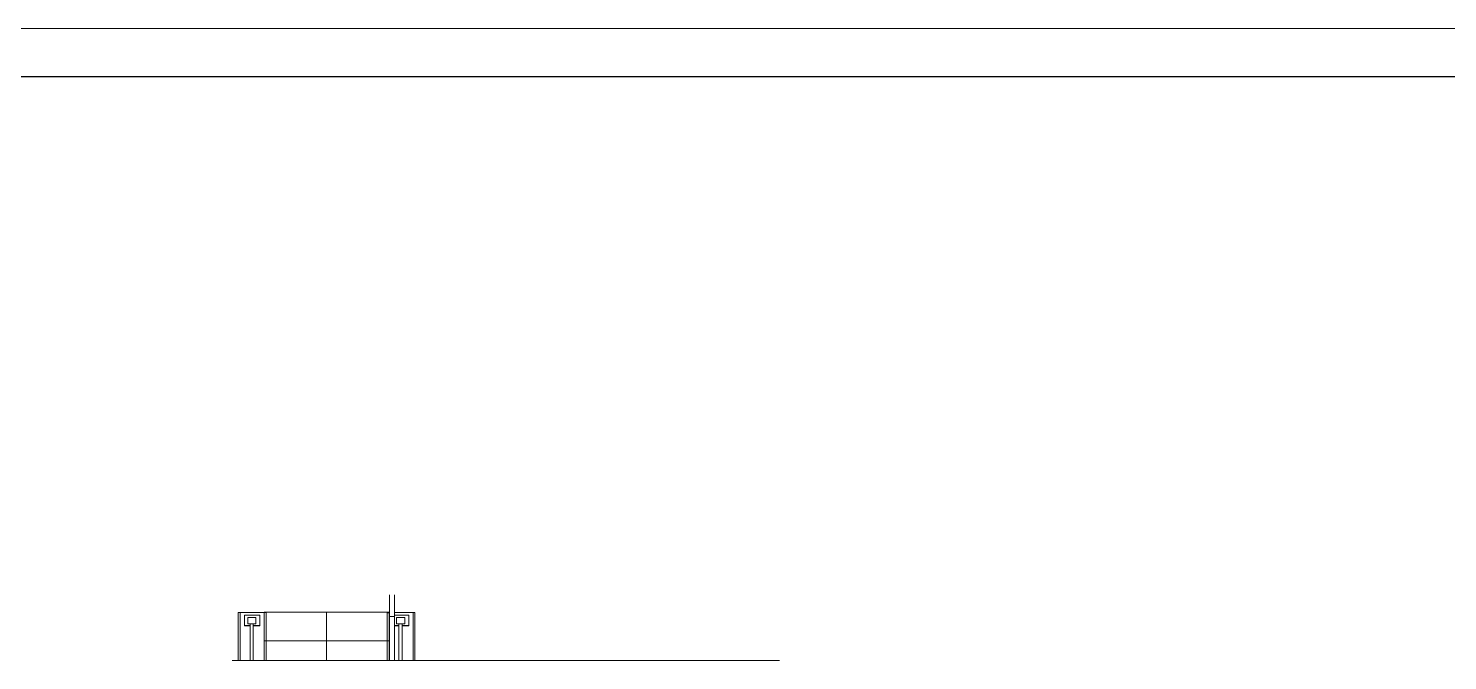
# Model space of a CAD drawing. Header units: millimetres. Extents: x -32 to 417638015, y -35 to 175284279.
# Drawn here: x 838152 to 852937, y 97762 to 104348 of the extents above; entities that cross this region are included whole.
import ezdxf
from ezdxf.enums import TextEntityAlignment as Align

# ---------------------------------------------------------------- set-up
doc = ezdxf.new("R2010")
doc.units = ezdxf.units.MM
doc.layers.add('RAMKA', color=7, linetype='Continuous')
for name, color, linetype, lineweight in [('Лестницы', 7, 'Continuous', 9), ('Ограждение', 7, 'Continuous', 9), ('Потолки', 7, 'Continuous', 9), ('Стены внутренние', 7, 'Continuous', 18), ('Стены наружные', 7, 'Continuous', 18), ('Стрелки вверх', 7, 'Continuous', 18), ('ШТРИХОВКА', 252, 'Continuous', 15)]:
    doc.layers.add(name, color=color, linetype=linetype, lineweight=lineweight)
doc.styles.add('RAMKA', font='isocpeur.ttf', dxfattribs={"oblique": 15, "height": 5})
doc.styles.get("Standard").update_dxf_attribs({"font": 'arial.ttf'})

# ---------------------------------------------------------------- blocks, each defined once
blk = doc.blocks.new('План 2 этажа')
at = {"layer": 'Лестницы', "color": 8}
for p, q in [((51829.917, 46837.505), (50529.917, 46837.505)), ((50529.917, 46837.505), (50529.917, 46832.223)), ((51829.917, 46837.505), (50529.917, 46837.505)), ((51829.917, 46837.505), (51829.917, 46832.223)), ((50529.917, 46537.505), (50529.917, 46532.223)), ((51829.917, 46537.505), (50529.917, 46537.505)), ((51829.917, 46537.505), (50529.917, 46537.505)), ((51829.917, 46537.505), (51829.917, 46532.223))]:
    blk.add_line(p, q, dxfattribs=at)
at = {"layer": 'Ограждение', "color": 8}
for p, q in [((51835.221, 47017.132), (51835.221, 46950.26)), ((51835.221, 46790.26), (51835.221, 46950.26)), ((51885.221, 46950.26), (51885.221, 47017.132)), ((51885.221, 46950.26), (51885.221, 46790.26)), ((50484.613, 46805.317), (50325.221, 46805.317)), ((50325.221, 46805.317), (50325.221, 46698.396)), ((50443.106, 46781.46), (50357.988, 46781.46)), ((50357.988, 46781.46), (50357.988, 46716.044)), ((50443.106, 46716.044), (50443.106, 46781.46)), ((50484.613, 46698.396), (50484.613, 46805.317)), ((51835.221, 46332.503), (51835.221, 46790.26)), ((51885.221, 46790.26), (51835.221, 46790.26)), ((52034.613, 46805.317), (51885.221, 46805.317)), ((51885.221, 46790.26), (51885.221, 46332.503)), ((51993.106, 46781.46), (51907.988, 46781.46)), ((51907.988, 46781.46), (51907.988, 46716.044)), ((51993.106, 46716.044), (51993.106, 46781.46)), ((52034.613, 46698.396), (52034.613, 46805.317)), ((50325.221, 46698.396), (50383.221, 46698.396)), ((50325.221, 46695.672), (50325.221, 46698.396)), ((50383.221, 46695.672), (50325.221, 46695.672)), ((50357.988, 46716.044), (50443.106, 46716.044)), ((50383.221, 46332.503), (50383.221, 46716.044)), ((50415.221, 46716.044), (50415.221, 46332.503)), ((50415.221, 46698.396), (50484.613, 46698.396)), ((50484.613, 46695.672), (50415.221, 46695.672)), ((50484.613, 46698.396), (50484.613, 46695.672)), ((51885.221, 46698.396), (51933.221, 46698.396)), ((51933.221, 46695.672), (51885.221, 46695.672)), ((51907.988, 46716.044), (51993.106, 46716.044)), ((51933.221, 46332.503), (51933.221, 46716.044)), ((51965.221, 46716.044), (51965.221, 46332.503)), ((51965.221, 46698.396), (52034.613, 46698.396)), ((52034.613, 46695.672), (51965.221, 46695.672)), ((52034.613, 46698.396), (52034.613, 46695.672))]:
    blk.add_line(p, q, dxfattribs=at)
at = {"layer": 'Потолки', "color": 8}
blk.add_line((55897.337, 46332.503), (50197.337, 46332.503), dxfattribs=at)
at = {"layer": 'Стены внутренние', "color": 8}
for p, q in [((50279.917, 46832.223), (50529.917, 46832.223)), ((51829.917, 46537.505), (51829.917, 46832.223)), ((51829.917, 46832.223), (51835.221, 46832.223)), ((51885.221, 46832.223), (52079.917, 46832.223)), ((51829.917, 46332.503), (51829.917, 46532.223))]:
    blk.add_line(p, q, dxfattribs=at)
at = {"layer": 'Стены наружные', "color": 8}
for p, q in [((50259.917, 46332.503), (50259.917, 46832.223)), ((50259.917, 46832.223), (50279.917, 46832.223)), ((50279.917, 46832.223), (50279.917, 46332.503)), ((50529.917, 46537.505), (50529.917, 46832.223)), ((50529.917, 46832.223), (50549.917, 46832.223)), ((50549.917, 46832.223), (50549.917, 46537.505)), ((51809.917, 46537.505), (51809.917, 46829.723)), ((51809.917, 46829.723), (51829.917, 46829.723)), ((52079.917, 46332.503), (52079.917, 46832.223)), ((52079.917, 46832.223), (52099.917, 46832.223)), ((52099.917, 46832.223), (52099.917, 46332.503)), ((50529.917, 46332.503), (50529.917, 46533.286)), ((50549.917, 46533.286), (50549.917, 46332.503)), ((51809.917, 46332.503), (51809.917, 46530.786))]:
    blk.add_line(p, q, dxfattribs=at)
at = {"layer": 'Стрелки вверх', "color": 8}
for p, q in [((51179.917, 46837.505), (51179.917, 46537.505)), ((51179.917, 46537.505), (51179.917, 46332.503))]:
    blk.add_line(p, q, dxfattribs=at)
blk = doc.blocks.new('*U1108')
at = {"lineweight": 5, "transparency": 33554687}
blk.add_lwpolyline([(0, 0), (0, 841), (1189, 841), (1189, 0)], close=True, dxfattribs=at)
at = {"lineweight": 30, "transparency": 33554687}
blk.add_lwpolyline([(20, 5), (20, 836), (1184, 836), (1184, 5)], close=True, dxfattribs=at)
at = {"transparency": 33554687, "style": 'RAMKA', "oblique": 15, "width": 0.9}
for tag, height, p in [('СТРАНИЦА', 0.00025, (1183.9995, 835.9996)), ('ДАТА1', 2.5, (1059, 32.5)), ('ДАТА2', 2.5, (1059, 27.5)), ('СТАДИЯ', 2.5, (1141.5, 25)), ('ЛИСТ', 2.5, (1156.5, 25)), ('ЛИСТОВ', 2.5, (1174, 25)), ('ДАТА3', 2.5, (1059, 22.5)), ('ДАТА4', 2.5, (1059, 17.5)), ('ДАТА5', 2.5, (1059, 12.5)), ('ДАТА6', 2.5, (1059, 7.5))]:
    blk.add_attdef(tag, text='', height=height, dxfattribs=at).set_placement(p, align=Align.MIDDLE_CENTER)
at = {"transparency": 33554687, "style": 'RAMKA', "oblique": 15, "width": 0.9, "flags": 8}
blk.add_attdef('ШИФР', text='', height=5, dxfattribs=at).set_placement((1124, 55), align=Align.MIDDLE_CENTER)
at = {"transparency": 33554687, "style": 'RAMKA', "oblique": 15, "width": 0.9}
for tag, p in [('ДОЛЖНОСТЬ1', (1000, 32.5)), ('ФИО1', (1020, 32.5)), ('ДОЛЖНОСТЬ2', (1000, 27.5)), ('ФИО2', (1020, 27.5)), ('ДОЛЖНОСТЬ3', (1000, 22.5)), ('ФИО3', (1020, 22.5)), ('ДОЛЖНОСТЬ4', (1000, 17.5)), ('ФИО4', (1020, 17.5)), ('ДОЛЖНОСТЬ5', (1000, 12.5)), ('ФИО5', (1020, 12.5)), ('ДОЛЖНОСТЬ6', (1000, 7.5)), ('ФИО6', (1020, 7.5))]:
    blk.add_attdef(tag, text='', height=2.5, dxfattribs=at).set_placement(p, align=Align.MIDDLE_LEFT)
at = {"lineweight": 5, "transparency": 33554687, "oblique": 15, "width": 0.9}
for tag, flags, p in [('НАИМЕНОВАНИЕ', 128, (1099, 12.5)), ('КОМПАНИЯ', 150, (1159, 12.5)), ('КОМПЛЕКТ', 170, (1099, 27.5))]:
    blk.add_attdef(tag, text='', height=2.5, dxfattribs=dict(at, flags=flags)).set_placement(p, align=Align.MIDDLE_CENTER)
at = {"transparency": 33554687, "style": 'RAMKA', "oblique": 15, "width": 0.9, "flags": 8}
blk.add_attdef('ФОРМАТЛИСТА', text='', height=2.5, dxfattribs=at).set_placement((1155, 2.5), align=Align.MIDDLE_LEFT)
at = {"lineweight": 9, "transparency": 33554687, "oblique": 15, "width": 0.9, "flags": 26}
blk.add_attdef('ОБЪЕКТ', text='', height=2.5, dxfattribs=at).set_placement((1124, 42.5), align=Align.MIDDLE_CENTER)

msp = doc.modelspace()

# ---------------------------------------------------------------- block references
at = {"layer": 'ШТРИХОВКА'}
msp.add_blockref('План 2 этажа', (790079, 51430), dxfattribs=at)

# ---------------------------------------------------------------- next in the draw order: block references
at = {"layer": 'RAMKA', "transparency": 33554687, "xscale": 100, "yscale": 100, "zscale": 100}
msp.add_blockref('*U1108', (767677, 20248), dxfattribs=at)

doc.saveas('drawing.dxf')
